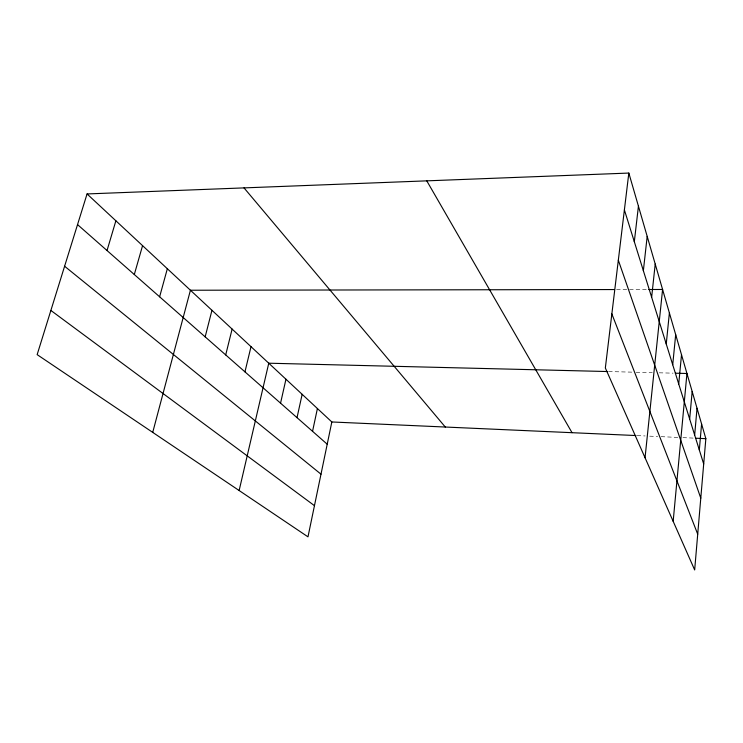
<?xml version="1.0" encoding="UTF-8"?>
<svg xmlns="http://www.w3.org/2000/svg" width="743" height="743" viewBox="0 0 743 743"><rect width="100%" height="100%" fill="white"/><g stroke="black" fill="none" stroke-linecap="round" stroke-linejoin="round"><path stroke-width="0.56" stroke-dasharray="3.71 2.79" d="M616.569 289.556L647.627 289.501M608.582 371.565L632.627 372.159M636.073 372.243L652.261 372.642M659.199 372.81L673.074 373.153M637.113 435.593L645.119 435.955M649.688 436.16L657.694 436.512M661.131 436.67L678.331 437.432M682.919 437.636L693.238 438.101"/><path stroke-width="1.11" d="M628.829 173.063L705.85 438.667L694.668 569.937L605.341 367.971L628.829 173.063L87.061 193.942L37.15 354.634L307.983 536.845L331.833 421.968L87.061 193.942M699.321 449.97L701.587 423.956M694.659 435.017L697.036 408.26M689.662 419.024L692.17 391.477M673.167 521.317L686.95 373.497L675.387 373.209M678.721 383.982L681.517 354.764M672.721 364.748L675.684 334.629M666.248 344L669.387 312.933M645.045 457.753L662.589 289.482L648.778 289.501M651.648 297.219L655.215 264.053M643.364 270.703L647.19 236.385M634.318 241.716L638.432 206.183M312.552 431.321L317.41 408.539M297.024 417.659L302.15 394.31M280.557 403.17L285.953 379.236M239.135 490.519L268.762 363.206L607.44 371.537M244.958 371.862L251.004 346.675M225.705 354.931L232.113 329.075M205.161 336.858L211.959 310.295M152.724 432.389L190.422 290.234L614.266 289.556M159.624 296.801L167.342 268.734M134.307 274.529L142.563 245.645M107.029 250.54L115.88 220.792M331.833 421.968L635.971 435.547M695.532 438.203L705.85 438.667M50.877 310.444L314.456 505.667M64.604 266.245L320.995 474.183M77.541 224.6L327.217 444.212M244.02 187.895L445.298 427.039M426.779 180.855L572.036 432.695M611.851 313.899L697.714 534.18M618.325 260.189L700.779 498.163M624.389 209.897L703.695 463.985"/></g></svg>
